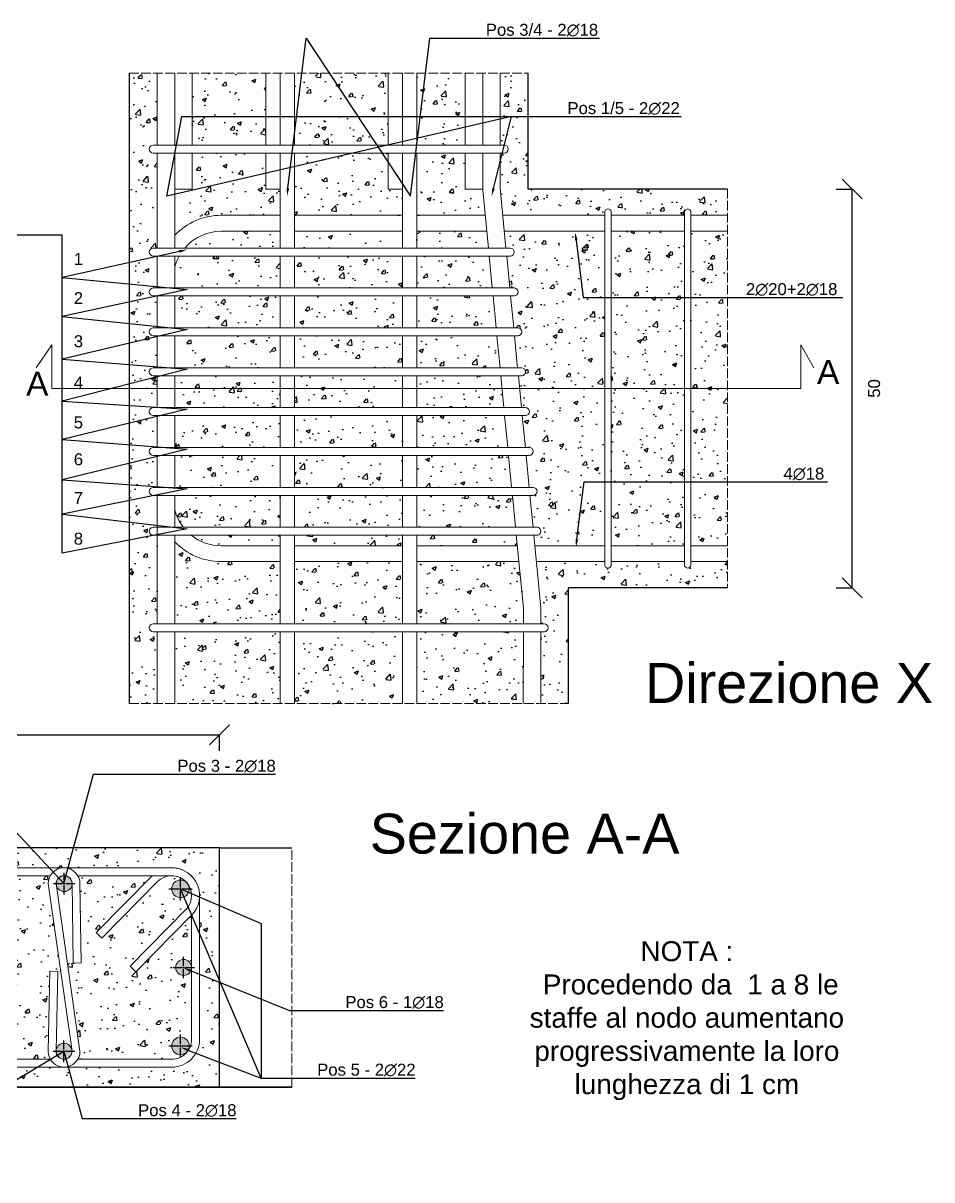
# Model space of a CAD drawing. Header units: millimetres. Extents: x -455371 to 117772, y -78417 to 116564.
# Drawn here: x -250410 to -249271, y 107012 to 108462 of the extents above; entities that cross this region are included whole.
import ezdxf
from ezdxf import colors
from ezdxf.entities.mleader import LeaderData, LeaderLine
from ezdxf.math import Vec2, Vec3

# ---------------------------------------------------------------- set-up
doc = ezdxf.new("R2010")
doc.units = ezdxf.units.MM
doc.linetypes.add('ACAD_ISO02W100', pattern=[15, 12, -3])
doc.linetypes.add('CENTER2', pattern=[28.575, 19.05, -3.175, 3.175, -3.175])
doc.layers.get('0').update_dxf_attribs({"color": 255})
for name, color, linetype, lineweight in [('armature', 5, 'Continuous', 18), ('Cls', 7, 'Continuous', 25), ('quote', 5, 'Continuous', 15), ('RETINO ARMATURE', 253, 'Continuous', 15), ('Scritte', 7, 'Continuous', 15), ('staffe', 10, 'Continuous', 15), ('tratteggio 1 a 50', 230, 'ACAD_ISO02W100', 15)]:
    doc.layers.add(name, color=color, linetype=linetype, lineweight=lineweight)
doc.layers.add('RETINI', color=253, linetype='Continuous')
doc.styles.get("Standard").update_dxf_attribs({"font": 'arial.ttf'})
doc.dimstyles.new('scala 1 a 10', dxfattribs={"dimtxt": 15, "dimasz": 25, "dimexe": 0.183, "dimexo": 0.1, "dimgap": 20, "dimtad": 2, "dimdec": 0, "dimlfac": 0.1, "dimzin": 0, "dimdsep": 46, "dimtxsty": 'Standard', "dimblk": 'OBLIQUE', "dimcen": -25, "dimadec": 0, "dimazin": 0, "dimtfac": 1, "dimtdec": 0, "dimtofl": 0, "dimtmove": 0, "dimatfit": 3, "dimfxl": 20, "dimfxlon": 1, "dimtolj": 1, "dimtzin": 0, "dimarcsym": 0})

# ---------------------------------------------------------------- blocks, each defined once
blk = doc.blocks.new('*U3194')
at = {"layer": 'staffe'}
blk.add_lwpolyline([(-4, -220.9), (-4, 221.1)], dxfattribs=at)
blk.add_lwpolyline([(4, 221.1), (4, -221.1, -1.019498), (-4, -220.9)], format="xyb", dxfattribs=at)
blk.add_arc((0, 221.1), 4, 0, 182.2127, dxfattribs=at)
blk = doc.blocks.new('*U3195')
at = {"layer": 'armature', "color": 0, "linetype": 'ByBlock', "lineweight": -2, "transparency": 16777216}
for p in [(0, 0), (100, 0)]:
    blk.add_blockref('*U3194', p, dxfattribs=at)
blk = doc.blocks.new('_Oblique')
at = {"color": 0, "linetype": 'ByBlock', "lineweight": -2}
blk.add_line((-0.5, -0.5), (0.5, 0.5), dxfattribs=at)
blk = doc.blocks.new('*D3377')
at = {"layer": 'Defpoints', "color": 0, "transparency": 16777216}
for p in [(-250276.8, 108253.8), (-249370.8, 108253.8), (-250276.8, 107753.8)]:
    blk.add_point(p, dxfattribs=at)
at = {"layer": 'quote', "color": 0, "lineweight": -2, "transparency": 16777216}
for p, q in [((-249390.8, 108253.8), (-249370.6, 108253.8)), ((-249370.8, 107753.8), (-249370.8, 108253.8)), ((-249390.8, 107753.8), (-249370.6, 107753.8))]:
    blk.add_line(p, q, dxfattribs=at)
at = {"layer": 'quote', "color": 0, "lineweight": -2, "transparency": 16777216, "xscale": 25, "yscale": 25, "zscale": 25}
for p, rotation in [((-249370.8, 108253.8), 90), ((-249370.8, 107753.8), 270)]:
    blk.add_blockref('_Oblique', p, dxfattribs=dict(at, rotation=rotation))
at = {"layer": 'quote', "color": 0, "transparency": 16777216, "insert": (-249343.1, 108003.8), "char_height": 15, "attachment_point": 5, "rotation": 90}
blk.add_mtext('\\A1;50', dxfattribs=at)
blk = doc.blocks.new('*U3333')
at = {"layer": 'Cls', "color": 0, "linetype": 'CENTER2', "transparency": 16777216}
for p, q in [((-13.5, 0), (-2, 0)), ((0, 2), (0, 13.5)), ((2, 0), (13.5, 0)), ((0, -13.5), (0, -2))]:
    blk.add_line(p, q, dxfattribs=at)
at = {"layer": 'Cls', "color": 0, "linetype": 'Continuous', "transparency": 16777216}
for p, q in [((-1, 0), (1, 0)), ((0, -1), (0, 1))]:
    blk.add_line(p, q, dxfattribs=at)
blk = doc.blocks.new('*U3325')
at = {"layer": 'Cls', "color": 0, "linetype": 'CENTER2', "transparency": 16777216}
for p, q in [((-13.5, 0), (-2, 0)), ((0, 2), (0, 13.5)), ((2, 0), (13.5, 0)), ((0, -13.5), (0, -2))]:
    blk.add_line(p, q, dxfattribs=at)
at = {"layer": 'Cls', "color": 0, "linetype": 'Continuous', "transparency": 16777216}
for p, q in [((-1, 0), (1, 0)), ((0, -1), (0, 1))]:
    blk.add_line(p, q, dxfattribs=at)
blk = doc.blocks.new('*U3327')
at = {"layer": 'Cls', "color": 0, "linetype": 'CENTER2', "transparency": 16777216}
for p, q in [((0, 2.2), (0, 14.5)), ((-14.5, 0), (-2.2, 0)), ((2.2, 0), (14.5, 0)), ((0, -14.5), (0, -2.2))]:
    blk.add_line(p, q, dxfattribs=at)
at = {"layer": 'Cls', "color": 0, "linetype": 'Continuous', "transparency": 16777216}
for p, q in [((-1.1, 0), (1.1, 0)), ((0, -1.1), (0, 1.1))]:
    blk.add_line(p, q, dxfattribs=at)
blk = doc.blocks.new('*U3328')
at = {"layer": 'Cls', "color": 0, "linetype": 'CENTER2', "transparency": 16777216}
for p, q in [((-13.5, 0), (-2, 0)), ((0, 2), (0, 13.5)), ((2, 0), (13.5, 0)), ((0, -13.5), (0, -2))]:
    blk.add_line(p, q, dxfattribs=at)
at = {"layer": 'Cls', "color": 0, "linetype": 'Continuous', "transparency": 16777216}
for p, q in [((-1, 0), (1, 0)), ((0, -1), (0, 1))]:
    blk.add_line(p, q, dxfattribs=at)
blk = doc.blocks.new('*U3329')
at = {"layer": 'Cls', "color": 0, "linetype": 'CENTER2', "transparency": 16777216}
for p, q in [((0, 2.2), (0, 14.5)), ((-14.5, 0), (-2.2, 0)), ((2.2, 0), (14.5, 0)), ((0, -14.5), (0, -2.2))]:
    blk.add_line(p, q, dxfattribs=at)
at = {"layer": 'Cls', "color": 0, "linetype": 'Continuous', "transparency": 16777216}
for p, q in [((-1.1, 0), (1.1, 0)), ((0, -1.1), (0, 1.1))]:
    blk.add_line(p, q, dxfattribs=at)
blk = doc.blocks.new('*D3382')
at = {"layer": 'Defpoints', "color": 0, "transparency": 16777216}
for p in [(-250163.7, 107569.6), (-250713.7, 107428), (-250163.7, 107428)]:
    blk.add_point(p, dxfattribs=at)
at = {"layer": 'quote', "color": 0, "lineweight": -2, "transparency": 16777216}
for p, q in [((-250713.7, 107549.6), (-250713.7, 107569.8)), ((-250713.7, 107569.6), (-250163.7, 107569.6)), ((-250163.7, 107549.6), (-250163.7, 107569.8))]:
    blk.add_line(p, q, dxfattribs=at)
at = {"layer": 'quote', "color": 0, "lineweight": -2, "transparency": 16777216, "xscale": 25, "yscale": 25, "zscale": 25, "rotation": 180}
blk.add_blockref('_Oblique', (-250713.7, 107569.6), dxfattribs=at)
at = {"layer": 'quote', "color": 0, "lineweight": -2, "transparency": 16777216, "xscale": 25, "yscale": 25, "zscale": 25}
blk.add_blockref('_Oblique', (-250163.7, 107569.6), dxfattribs=at)
at = {"layer": 'quote', "color": 0, "transparency": 16777216, "insert": (-250438.7, 107597.2), "char_height": 15, "attachment_point": 5}
blk.add_mtext('\\A1;55', dxfattribs=at)

msp = doc.modelspace()

# ---------------------------------------------------------------- hatches: boundary and pattern name
at = {"layer": 'RETINI'}
h = msp.add_hatch(dxfattribs=at)
h.set_pattern_fill('AR-CONC', color=256, scale=0.29)
h.set_pattern_definition([(50, (88943.487, 0), (52.833554, -4.622335), [5.5245, -60.7695]), (355, (88943.487, 0), (-10.220592, 55.406485), [4.4196, -48.6157694]), (100.451445, (88947.89, -0.385), (42.612962, 50.784148), [4.6951026, -51.646171]), (46.1842, (88943.487, 14.73), (78.612922, -12.192275), [8.28675, -91.15425]), (96.635558, (88950.04, 13.716), (68.847199, 71.753576), [7.042657, -77.469326]), (351.18415, (88943.49, 14.73), (68.847199, 71.753576), [6.62939, -72.923322]), (21, (88950.853, 11.05), (43.9681735, -29.6569075), [5.5245, -60.7695]), (326, (88950.85, 11.05), (17.922588, 53.41451), [4.4196, -48.6156]), (71.451445, (88954.517, 8.58), (61.8907616, 23.757603), [4.6951026, -51.646082]), (37.5, (88943.487, 0), (0.8956949, 24.5209613), [0, -48.02632, 0, -49.3522, 0, -48.79975]), (7.5, (88943.487, 0), (19.3777021, 29.0523667), [0, -28.13812, 0, -46.92142, 0, -18.59915]), (327.5, (88927.06, 0), (39.3212726, -1.6613358), [0, -18.415, 0, -57.4548, 0, -76.2381]), (317.5, (88919.694, 0), (42.9574626, 7.3736824), [0, -23.9395, 0, -38.15588, 0, -54.1401])])
h.paths.add_polyline_path([(-249934.2, 107698.8), (-250069.5, 107698.8), (-250069.5, 107608.8), (-249934.2, 107608.8)])
h.paths.add_polyline_path([(-250087.5, 107698.8), (-250219.8, 107698.8), (-250219.8, 107608.8), (-250087.5, 107608.8)])
h.paths.add_polyline_path([(-249782.8, 107698.8), (-249916.2, 107698.8), (-249916.2, 107608.8), (-249782.9, 107608.8)])
h.paths.add_polyline_path([(-250087.5, 107786.7), (-250161.7, 107786.7, -0.206257), (-250219.8, 107811.7), (-250219.8, 107708.8), (-250087.5, 107708.8)])
h.paths.add_polyline_path([(-249934.2, 107786.7), (-250069.5, 107786.7), (-250069.5, 107708.8), (-249934.2, 107708.8)])
h.paths.add_polyline_path([(-249788.5, 107786.7), (-249916.2, 107786.7), (-249916.2, 107708.8), (-249782.8, 107708.8), (-249782.8, 107728.8)])
h.paths.add_polyline_path([(-250087.5, 107819.8), (-250199.2, 107819.8, 0.170349), (-250161.7, 107806.7), (-250087.5, 107806.7)])
h.paths.add_polyline_path([(-250087.5, 107869.8), (-250219.8, 107869.8), (-250219.8, 107851.8, 0.103309), (-250209, 107829.8), (-250087.5, 107829.8)])
h.paths.add_polyline_path([(-249934.2, 107869.8), (-250069.5, 107869.8), (-250069.5, 107829.8), (-249934.2, 107829.8)])
h.paths.add_polyline_path([(-249934.2, 107819.8), (-250069.5, 107819.8), (-250069.5, 107806.7), (-249934.2, 107806.7)])
h.paths.add_polyline_path([(-249796.5, 107869.8), (-249916.2, 107869.8), (-249916.2, 107829.8), (-249792.6, 107829.8)])
h.paths.add_polyline_path([(-249791.7, 107819.8), (-249916.2, 107819.8), (-249916.2, 107806.7), (-249790.4, 107806.7)])
h.paths.add_polyline_path([(-249680.8, 108200.8), (-249806.6, 108200.8), (-249804.6, 108179.8), (-249799.3, 108179.8, -1), (-249799.3, 108169.8), (-249803.6, 108169.8), (-249799.7, 108129.8), (-249794.5, 108129.8, -1), (-249794.5, 108119.8), (-249798.8, 108119.8), (-249794.9, 108079.8), (-249789.8, 108079.8, -1), (-249789.8, 108069.8), (-249793.9, 108069.8), (-249790, 108029.8), (-249785, 108029.8, -1), (-249785, 108019.8), (-249789.1, 108019.8), (-249785.2, 107979.8), (-249780.3, 107979.8, -1), (-249780.3, 107969.8), (-249784.2, 107969.8), (-249780.3, 107929.8), (-249775.5, 107929.8, -1), (-249775.5, 107919.8), (-249779.4, 107919.8), (-249775.5, 107879.8), (-249770.7, 107879.8, -1), (-249770.7, 107869.8), (-249774.5, 107869.8), (-249770.6, 107829.8), (-249766.4, 107829.8, -1.04864), (-249766, 107819.8), (-249769.7, 107819.8), (-249768.4, 107806.7), (-249680.8, 107806.7)])
h.paths.add_polyline_path([(-249580.8, 108200.8), (-249672.8, 108200.8), (-249672.8, 107806.7), (-249580.8, 107806.7)])
h.paths.add_polyline_path([(-249526.8, 108200.8), (-249572.8, 108200.8), (-249572.8, 107806.7), (-249526.8, 107806.7)])
h.paths.add_polyline_path([(-249828.7, 108200.8), (-249916.2, 108200.8), (-249916.2, 108179.8), (-249826.7, 108179.8)])
h.paths.add_polyline_path([(-249934.2, 108200.8), (-250069.5, 108200.8), (-250069.5, 108179.8), (-249934.2, 108179.8)])
h.paths.add_polyline_path([(-250087.5, 108200.8), (-250161.7, 108200.8, 0.219217), (-250207.3, 108179.8), (-250087.5, 108179.8)])
h.paths.add_polyline_path([(-250087.5, 108169.8), (-250214.2, 108169.8, 0.063826), (-250219.8, 108155.6), (-250219.8, 108129.8), (-250087.5, 108129.8)])
h.paths.add_polyline_path([(-249934.2, 108169.8), (-250069.5, 108169.8), (-250069.5, 108129.8), (-249934.2, 108129.8)])
h.paths.add_polyline_path([(-249825.7, 108169.8), (-249916.2, 108169.8), (-249916.2, 108129.8), (-249821.8, 108129.8)])
h.paths.add_polyline_path([(-249820.8, 108119.8), (-249916.2, 108119.8), (-249916.2, 108079.8), (-249817, 108079.8)])
h.paths.add_polyline_path([(-249934.2, 108119.8), (-250069.5, 108119.8), (-250069.5, 108079.8), (-249934.2, 108079.8)])
h.paths.add_polyline_path([(-250087.5, 108119.8), (-250219.8, 108119.8), (-250219.8, 108079.8), (-250087.5, 108079.8)])
h.paths.add_polyline_path([(-250087.5, 108069.8), (-250219.8, 108069.8), (-250219.8, 108029.8), (-250087.5, 108029.8)])
h.paths.add_polyline_path([(-249934.2, 108069.8), (-250069.5, 108069.8), (-250069.5, 108029.8), (-249934.2, 108029.8)])
h.paths.add_polyline_path([(-249816, 108069.8), (-249916.2, 108069.8), (-249916.2, 108029.8), (-249812.1, 108029.8)])
h.paths.add_polyline_path([(-249811.1, 108019.8), (-249916.2, 108019.8), (-249916.2, 107979.8), (-249807.2, 107979.8)])
h.paths.add_polyline_path([(-249934.2, 108019.8), (-250069.5, 108019.8), (-250069.5, 107979.8), (-249934.2, 107979.8)])
h.paths.add_polyline_path([(-250087.5, 108019.8), (-250219.8, 108019.8), (-250219.8, 107979.8), (-250087.5, 107979.8)])
h.paths.add_polyline_path([(-250087.5, 107969.8), (-250219.8, 107969.8), (-250219.8, 107929.8), (-250087.5, 107929.8)])
h.paths.add_polyline_path([(-249934.2, 107969.8), (-250069.5, 107969.8), (-250069.5, 107929.8), (-249934.2, 107929.8)])
h.paths.add_polyline_path([(-249806.3, 107969.8), (-249916.2, 107969.8), (-249916.2, 107929.8), (-249802.4, 107929.8)])
h.paths.add_polyline_path([(-249801.4, 107919.8), (-249916.2, 107919.8), (-249916.2, 107879.8), (-249797.5, 107879.8)])
h.paths.add_polyline_path([(-249934.2, 107919.8), (-250069.5, 107919.8), (-250069.5, 107879.8), (-249934.2, 107879.8)])
h.paths.add_polyline_path([(-250087.5, 107919.8), (-250219.8, 107919.8), (-250219.8, 107879.8), (-250087.5, 107879.8)])
h.paths.add_polyline_path([(-250087.5, 108253.8), (-250105.5, 108253.8), (-250105.5, 108298.8), (-250197.8, 108298.8), (-250197.8, 108253.8), (-250219.8, 108253.8), (-250219.8, 108195.8, -0.206257), (-250161.7, 108220.8), (-250087.5, 108220.8)])
h.paths.add_polyline_path([(-249952.2, 108298.8), (-250069.5, 108298.8), (-250069.5, 108220.8), (-249934.2, 108220.8), (-249934.2, 108253.8), (-249952.2, 108253.8)])
h.paths.add_polyline_path([(-249855.8, 108298.8), (-249916.2, 108298.8), (-249916.2, 108220.8), (-249830.7, 108220.8), (-249833.8, 108252.7), (-249833.8, 108253.8), (-249855.8, 108253.8)])
h.paths.add_polyline_path([(-249855.8, 108398.8), (-249916.2, 108398.8), (-249916.2, 108308.8), (-249855.8, 108308.8)])
h.paths.add_polyline_path([(-249952.2, 108398.8), (-250069.5, 108398.8), (-250069.5, 108308.8), (-249952.2, 108308.8)])
h.paths.add_polyline_path([(-250105.5, 108398.8), (-250197.8, 108398.8), (-250197.8, 108308.8), (-250105.5, 108308.8)])
edge = h.paths.add_edge_path()
edge.add_line((-249760.9, 107608.8), (-249726.8, 107608.8))
edge.add_line((-249726.8, 107608.8), (-249726.8, 107753.8))
edge.add_line((-249726.8, 107753.8), (-249526.8, 107753.8))
edge.add_line((-249526.8, 107753.8), (-249526.8, 107786.7))
edge.add_line((-249526.8, 107786.7), (-249572.8, 107786.7))
edge.add_line((-249572.8, 107786.7), (-249572.8, 107782.7))
edge.add_arc((-249576.8, 107782.7), 4, -177.7873, 0, ccw=False)
edge.add_line((-249580.8, 107782.5), (-249580.8, 107786.7))
edge.add_line((-249580.8, 107786.7), (-249672.8, 107786.7))
edge.add_line((-249672.8, 107786.7), (-249672.8, 107782.7))
edge.add_arc((-249676.8, 107782.7), 4, -177.7873, 0, ccw=False)
edge.add_line((-249680.8, 107782.5), (-249680.8, 107786.7))
edge.add_line((-249680.8, 107786.7), (-249766.4, 107786.7))
edge.add_line((-249766.4, 107786.7), (-249760.8, 107728.8))
edge.add_line((-249760.8, 107728.8), (-249760.8, 107708.8))
edge.add_line((-249760.8, 107708.8), (-249756.8, 107708.8))
edge.add_arc((-249756.8, 107703.8), 5, -90, 90, ccw=False)
edge.add_line((-249756.8, 107698.8), (-249760.8, 107698.8))
edge.add_line((-249760.8, 107698.8), (-249760.9, 107608.8))
edge = h.paths.add_edge_path()
edge.add_line((-249776.8, 108403.8), (-249801.8, 108403.8))
edge.add_arc((-249806.8, 108403.8), 5, 270, 360, ccw=False)
edge.add_line((-249806.8, 108398.8), (-249811.9, 108398.8))
edge.add_line((-249811.9, 108398.8), (-249811.9, 108308.8))
edge.add_line((-249811.9, 108308.8), (-249806.8, 108308.8))
edge.add_arc((-249806.8, 108303.8), 5, -90, 90, ccw=False)
edge.add_line((-249806.8, 108298.8), (-249811.9, 108298.8))
edge.add_line((-249811.9, 108298.8), (-249811.9, 108254.9))
edge.add_line((-249811.9, 108254.9), (-249808.6, 108220.8))
edge.add_line((-249808.6, 108220.8), (-249680.8, 108220.8))
edge.add_line((-249680.8, 108220.8), (-249680.8, 108224.7))
edge.add_arc((-249676.8, 108224.8), 4, 0.0004, 182.2127, ccw=False)
edge.add_line((-249672.8, 108224.8), (-249672.8, 108220.8))
edge.add_line((-249672.8, 108220.8), (-249580.8, 108220.8))
edge.add_line((-249580.8, 108220.8), (-249580.8, 108224.7))
edge.add_arc((-249576.8, 108224.8), 4, 0.0004, 182.2127, ccw=False)
edge.add_line((-249572.8, 108224.8), (-249572.8, 108220.8))
edge.add_line((-249572.8, 108220.8), (-249526.8, 108220.8))
edge.add_line((-249526.8, 108220.8), (-249526.8, 108253.8))
edge.add_line((-249526.8, 108253.8), (-249776.8, 108253.8))
edge.add_line((-249776.8, 108253.8), (-249776.8, 108403.8))
edge = h.paths.add_edge_path()
edge.add_line((-250251.8, 108403.8), (-250276.8, 108403.8))
edge.add_line((-250276.8, 108403.8), (-250276.8, 107608.8))
edge.add_line((-250276.8, 107608.8), (-250241.8, 107608.8))
edge.add_line((-250241.8, 107608.8), (-250241.8, 107698.8))
edge.add_line((-250241.8, 107698.8), (-250246.8, 107698.8))
edge.add_arc((-250246.8, 107703.8), 5, 90, 270, ccw=False)
edge.add_line((-250246.8, 107708.8), (-250241.8, 107708.8))
edge.add_line((-250241.8, 107708.8), (-250241.8, 107819.8))
edge.add_line((-250241.8, 107819.8), (-250246.8, 107819.8))
edge.add_arc((-250246.8, 107824.8), 5, 90, 270, ccw=False)
edge.add_line((-250246.8, 107829.8), (-250241.8, 107829.8))
edge.add_line((-250241.8, 107829.8), (-250241.8, 107869.8))
edge.add_line((-250241.8, 107869.8), (-250246.8, 107869.8))
edge.add_arc((-250246.8, 107874.8), 5, 90, 270, ccw=False)
edge.add_line((-250246.8, 107879.8), (-250241.8, 107879.8))
edge.add_line((-250241.8, 107879.8), (-250241.8, 107919.8))
edge.add_line((-250241.8, 107919.8), (-250246.8, 107919.8))
edge.add_arc((-250246.8, 107924.8), 5, 90, 270, ccw=False)
edge.add_line((-250246.8, 107929.8), (-250241.8, 107929.8))
edge.add_line((-250241.8, 107929.8), (-250241.8, 107969.8))
edge.add_line((-250241.8, 107969.8), (-250246.8, 107969.8))
edge.add_arc((-250246.8, 107974.8), 5, 90, 270, ccw=False)
edge.add_line((-250246.8, 107979.8), (-250241.8, 107979.8))
edge.add_line((-250241.8, 107979.8), (-250241.8, 108019.8))
edge.add_line((-250241.8, 108019.8), (-250246.8, 108019.8))
edge.add_arc((-250246.8, 108024.8), 5, 90, 270, ccw=False)
edge.add_line((-250246.8, 108029.8), (-250241.8, 108029.8))
edge.add_line((-250241.8, 108029.8), (-250241.8, 108069.8))
edge.add_line((-250241.8, 108069.8), (-250246.8, 108069.8))
edge.add_arc((-250246.8, 108074.8), 5, 90, 270, ccw=False)
edge.add_line((-250246.8, 108079.8), (-250241.8, 108079.8))
edge.add_line((-250241.8, 108079.8), (-250241.8, 108119.8))
edge.add_line((-250241.8, 108119.8), (-250246.8, 108119.8))
edge.add_arc((-250246.8, 108124.8), 5, 90, 270, ccw=False)
edge.add_line((-250246.8, 108129.8), (-250241.8, 108129.8))
edge.add_line((-250241.8, 108129.8), (-250241.8, 108169.8))
edge.add_line((-250241.8, 108169.8), (-250246.8, 108169.8))
edge.add_arc((-250246.8, 108174.8), 5, 90, 270, ccw=False)
edge.add_line((-250246.8, 108179.8), (-250241.8, 108179.8))
edge.add_line((-250241.8, 108179.8), (-250241.8, 108298.8))
edge.add_line((-250241.8, 108298.8), (-250246.8, 108298.8))
edge.add_arc((-250246.8, 108303.8), 5, 90, 270, ccw=False)
edge.add_line((-250246.8, 108308.8), (-250241.8, 108308.8))
edge.add_line((-250241.8, 108308.8), (-250241.8, 108398.8))
edge.add_line((-250241.8, 108398.8), (-250246.8, 108398.8))
edge.add_arc((-250246.8, 108403.8), 5, 180, 270, ccw=False)
h = msp.add_hatch(dxfattribs=at)
h.set_pattern_fill('AR-CONC', color=256, scale=0.3)
h.set_pattern_definition([(50, (90547.98, 45939.32), (54.6554007, -4.7817257), [5.715, -62.865]), (355, (90547.98, 45939.32), (-10.573026, 57.317054), [4.572, -50.292175]), (100.451445, (90552.535, 45938.92), (44.082374, 52.5353256), [4.857003, -53.427073]), (46.1842, (90547.98, 45954.56), (81.323712, -12.612698), [8.5725, -94.2975]), (96.635558, (90554.76, 45953.51), (71.22124, 74.227837), [7.285507, -80.140682]), (351.18415, (90547.98, 45954.56), (71.22124, 74.227837), [6.85799, -75.43792]), (21, (90555.6, 45950.75), (45.4843174, -30.6795595), [5.715, -62.865]), (326, (90555.6, 45950.75), (18.5406085, 55.25639), [4.572, -50.292]), (71.451445, (90559.39, 45948.194), (64.024926, 24.576831), [4.857003, -53.426981]), (37.5, (90547.98, 45939.321), (0.926581, 25.3665117), [0, -49.6824, 0, -51.054, 0, -50.4825]), (7.5, (90547.98, 45939.32), (20.0458988, 30.0541724), [0, -29.1084, 0, -48.5394, 0, -19.2405]), (327.5, (90530.987, 45939.321), (40.6771786, -1.7186232), [0, -19.05, 0, -59.436, 0, -78.867]), (317.5, (90523.367, 45939.32), (44.4387544, 7.6279473), [0, -24.765, 0, -39.4716, 0, -56.007])])
h.paths.add_polyline_path([(-250163.7, 107128), (-250163.7, 107428), (-250713.7, 107428), (-250713.7, 107128)])
h.paths.add_polyline_path([(-250223.7, 107153), (-250653.7, 107153, -0.414214), (-250688.7, 107188), (-250688.7, 107368, -0.414214), (-250653.7, 107403), (-250223.7, 107403, -0.414214), (-250188.7, 107368), (-250188.7, 107188, -0.414214)], flags=16)
h = msp.add_hatch(dxfattribs=at)
h.set_pattern_fill('AR-CONC', color=256, scale=0.3)
h.set_pattern_definition([(50, (86985.36, -738.045), (54.6554007, -4.7817257), [5.715, -62.865]), (355, (86985.36, -738.045), (-10.573026, 57.317054), [4.572, -50.292175]), (100.451445, (86989.916, -738.443), (44.082374, 52.5353256), [4.857003, -53.427073]), (46.1842, (86985.36, -722.805), (81.323712, -12.612698), [8.5725, -94.2975]), (96.635558, (86992.14, -723.856), (71.22124, 74.227837), [7.285507, -80.140682]), (351.18415, (86985.36, -722.805), (71.22124, 74.227837), [6.85799, -75.43792]), (21, (86992.98, -726.615), (45.4843174, -30.6795595), [5.715, -62.865]), (326, (86992.98, -726.615), (18.5406085, 55.25639), [4.572, -50.292]), (71.451445, (86996.77, -729.17), (64.024926, 24.576831), [4.857003, -53.426981]), (37.5, (86985.361, -738.045), (0.926581, 25.3665117), [0, -49.6824, 0, -51.054, 0, -50.4825]), (7.5, (86985.36, -738.045), (20.0458988, 30.0541724), [0, -29.1084, 0, -48.5394, 0, -19.2405]), (327.5, (86968.369, -738.045), (40.6771786, -1.7186232), [0, -19.05, 0, -59.436, 0, -78.867]), (317.5, (86960.75, -738.045), (44.4387544, 7.6279473), [0, -24.765, 0, -39.4716, 0, -56.007])])
h.paths.add_polyline_path([(-250377.8, 107377.5, -0.204353), (-250375.9, 107393), (-250502, 107393, -0.124172), (-250499.3, 107383.6), (-250497.9, 107283.6), (-250515.1, 107283.4), (-250500.1, 107178.7, -0.204917), (-250502, 107163), (-250375.9, 107163, -0.131928), (-250378.6, 107173.1), (-250376.3, 107273.2), (-250362.9, 107272.9)])
h.paths.add_polyline_path([(-250198.7, 107278, -1), (-250218.7, 107278, -1), (-250198.7, 107278), (-250198.7, 107343.6), (-250268.8, 107272.7), (-250275.9, 107279.8), (-250205.9, 107350.5, 0.289543), (-250200.2, 107376.6), (-250201.6, 107376.6, -1), (-250223.6, 107376.6, -0.414214), (-250212.6, 107387.6), (-250212.6, 107390.5, 0.32833), (-250241.8, 107385.3), (-250311.4, 107314.9), (-250318.5, 107322), (-250248.2, 107393), (-250341.3, 107393, -0.124172), (-250338.6, 107383.6), (-250337.2, 107283.6), (-250354.4, 107283.4), (-250339.4, 107178.7, -0.204917), (-250341.3, 107163), (-250223.7, 107163, 0.114975), (-250212.6, 107165.6), (-250212.6, 107168.6, -0.414214), (-250223.6, 107179.6, -1), (-250201.6, 107179.6), (-250200.2, 107179.6, 0.086564), (-250198.7, 107188)])
at = {"layer": 'RETINO ARMATURE'}
h = msp.add_hatch(color=256, dxfattribs=at)
h.dxf.hatch_style = 1
h.paths.add_polyline_path([(-250358, 107393), (-250359.2, 107393, 0.391303), (-250368.4, 107383.1, 0.916357), (-250348.6, 107381.3), (-250348.6, 107383.5, 0.384742)])
h.paths.add_polyline_path([(-250357.7, 107393), (-250358, 107393, -0.384742), (-250348.6, 107383.5), (-250348.6, 107383.1), (-250348.4, 107383.1, 0.391303)])
h.paths.add_polyline_path([(-250348.4, 107383.1), (-250348.6, 107383.1), (-250348.6, 107381.3, 0.043647)])
h.paths.add_polyline_path([(-250223.6, 107376.6, 1), (-250201.6, 107376.6, 1)])
h = msp.add_hatch(color=256, dxfattribs=at)
h.dxf.hatch_style = 1
h.paths.add_polyline_path([(-250223.6, 107179.6, 1), (-250201.6, 107179.6, 1)])
h.paths.add_polyline_path([(-250218.7, 107278, 1), (-250198.7, 107278, 1)])
h = msp.add_hatch(color=256, dxfattribs=at)
h.dxf.hatch_style = 1
h.paths.add_polyline_path([(-250348.7, 107173, 0.017753), (-250348.7, 107173.7), (-250348.9, 107175.1, 0.837197), (-250368.6, 107174.4), (-250368.6, 107173, 0.619512), (-250352.6, 107165.1, 0.231788)])

# ---------------------------------------------------------------- linework, layer by layer
at = {"layer": 'armature'}
for points in [[(-250241.8, 108398.8), (-250241.8, 108308.8)], [(-250219.8, 108308.8), (-250219.8, 108398.8)], [(-250219.8, 108398.8), (-250219.8, 108308.8)], [(-250197.8, 108308.8), (-250197.8, 108398.8)], [(-250105.5, 108308.8), (-250105.5, 108398.8)], [(-250087.5, 108308.8), (-250087.5, 108398.8)], [(-250087.5, 108398.8), (-250087.5, 108308.8)], [(-250069.5, 108398.8), (-250069.5, 108308.8)], [(-249952.2, 108308.8), (-249952.2, 108398.8)], [(-249934.2, 108308.8), (-249934.2, 108398.8)], [(-249934.2, 108398.8), (-249934.2, 108308.8)], [(-249916.2, 108398.8), (-249916.2, 108308.8)], [(-249855.8, 108398.8), (-249855.8, 108308.8)], [(-249833.8, 108308.8), (-249833.8, 108398.8)], [(-249811.9, 108398.8), (-249811.9, 108308.8)], [(-250241.8, 108298.8), (-250241.8, 108179.8)], [(-250219.8, 108179.8), (-250219.8, 108298.8)], [(-250219.8, 108298.8), (-250219.8, 108253.8), (-250197.8, 108253.8), (-250197.8, 108298.8)], [(-250087.5, 108253.8), (-250105.5, 108253.8), (-250105.5, 108298.8)], [(-250087.5, 108179.8), (-250087.5, 108298.8)], [(-250087.5, 108298.8), (-250087.5, 108253.8)], [(-250069.5, 108298.8), (-250069.5, 108179.8)], [(-249934.2, 108298.8), (-249934.2, 108253.8), (-249952.2, 108253.8), (-249952.2, 108298.8)], [(-249934.2, 108179.8), (-249934.2, 108298.8)], [(-249916.2, 108298.8), (-249916.2, 108179.8)], [(-249855.8, 108298.8), (-249855.8, 108253.8), (-249833.8, 108253.8)], [(-249833.8, 108252.7), (-249833.8, 108298.8)], [(-249811.9, 108298.8), (-249811.9, 108254.9)], [(-249804.6, 108179.8), (-249811.9, 108254.9)], [(-249833.8, 108252.7), (-249826.7, 108179.8)], [(-250241.7, 108179.8), (-250241.7, 108226.7)], [(-249934.2, 108220.8), (-250069.5, 108220.8)], [(-249830.7, 108220.8), (-249916.2, 108220.8)], [(-249680.8, 108220.8), (-249808.6, 108220.8)], [(-249580.8, 108220.8), (-249672.8, 108220.8)], [(-249526.8, 108220.8), (-249572.8, 108220.8)], [(-250069.5, 108200.8), (-249934.2, 108200.8)], [(-249916.2, 108200.8), (-249828.7, 108200.8)], [(-249806.6, 108200.8), (-249680.8, 108200.8)], [(-249672.8, 108200.8), (-249580.8, 108200.8)], [(-249572.8, 108200.8), (-249526.8, 108200.8)], [(-250241.8, 108169.8), (-250241.8, 108129.8)], [(-250241.7, 108129.8), (-250241.7, 108169.8)], [(-250219.8, 108129.8), (-250219.8, 108169.8)], [(-250087.5, 108129.8), (-250087.5, 108169.8)], [(-250069.5, 108169.8), (-250069.5, 108129.8)], [(-249934.2, 108129.8), (-249934.2, 108169.8)], [(-249916.2, 108169.8), (-249916.2, 108129.8)], [(-249825.7, 108169.8), (-249821.8, 108129.8)], [(-249799.7, 108129.8), (-249803.6, 108169.8)], [(-250241.8, 108119.8), (-250241.8, 108079.8)], [(-250241.7, 108079.8), (-250241.7, 108119.8)], [(-250219.8, 108079.8), (-250219.8, 108119.8)], [(-250087.5, 108079.8), (-250087.5, 108119.8)], [(-250069.5, 108119.8), (-250069.5, 108079.8)], [(-249934.2, 108079.8), (-249934.2, 108119.8)], [(-249916.2, 108119.8), (-249916.2, 108079.8)], [(-249820.8, 108119.8), (-249817, 108079.8)], [(-249794.9, 108079.8), (-249798.8, 108119.8)], [(-250241.8, 108069.8), (-250241.8, 108029.8)], [(-250241.7, 108029.8), (-250241.7, 108069.8)], [(-250219.8, 108029.8), (-250219.8, 108069.8)], [(-250087.5, 108029.8), (-250087.5, 108069.8)], [(-250069.5, 108069.8), (-250069.5, 108029.8)], [(-249934.2, 108029.8), (-249934.2, 108069.8)], [(-249916.2, 108069.8), (-249916.2, 108029.8)], [(-249816, 108069.8), (-249812.1, 108029.8)], [(-249790, 108029.8), (-249793.9, 108069.8)], [(-250241.8, 108019.8), (-250241.8, 107979.8)], [(-250241.7, 107979.8), (-250241.7, 108019.8)], [(-250219.8, 107979.8), (-250219.8, 108019.8)], [(-250087.5, 107979.8), (-250087.5, 108019.8)], [(-250069.5, 108019.8), (-250069.5, 107979.8)], [(-249934.2, 107979.8), (-249934.2, 108019.8)], [(-249916.2, 108019.8), (-249916.2, 107979.8)], [(-249811.1, 108019.8), (-249807.2, 107979.8)], [(-249785.2, 107979.8), (-249789.1, 108019.8)], [(-250241.8, 107969.8), (-250241.8, 107929.8)], [(-250241.7, 107929.8), (-250241.7, 107969.8)], [(-250219.8, 107929.8), (-250219.8, 107969.8)], [(-250087.5, 107929.8), (-250087.5, 107969.8)], [(-250069.5, 107969.8), (-250069.5, 107929.8)], [(-249934.2, 107929.8), (-249934.2, 107969.8)], [(-249916.2, 107969.8), (-249916.2, 107929.8)], [(-249806.3, 107969.8), (-249802.4, 107929.8)], [(-249780.3, 107929.8), (-249784.2, 107969.8)], [(-250241.8, 107919.8), (-250241.8, 107879.8)], [(-250241.7, 107879.8), (-250241.7, 107919.8)], [(-250219.8, 107879.8), (-250219.8, 107919.8)], [(-250087.5, 107879.8), (-250087.5, 107919.8)], [(-250069.5, 107919.8), (-250069.5, 107879.8)], [(-249934.2, 107879.8), (-249934.2, 107919.8)], [(-249916.2, 107919.8), (-249916.2, 107879.8)], [(-249801.4, 107919.8), (-249797.5, 107879.8)], [(-249775.5, 107879.8), (-249779.4, 107919.8)], [(-250241.8, 107869.8), (-250241.8, 107708.8)], [(-250241.7, 107866.7), (-250241.7, 107869.8)], [(-250219.8, 107829.8), (-250219.8, 107869.8)], [(-250087.5, 107829.8), (-250087.5, 107869.8)], [(-250069.5, 107869.8), (-250069.5, 107829.8)], [(-249934.2, 107829.8), (-249934.2, 107869.8)], [(-249916.2, 107869.8), (-249916.2, 107829.8)], [(-249796.5, 107869.8), (-249792.6, 107829.8)], [(-249770.6, 107829.8), (-249774.5, 107869.8)], [(-250219.8, 107708.8), (-250219.8, 107819.8)], [(-250087.5, 107708.8), (-250087.5, 107819.8)], [(-250069.5, 107819.8), (-250069.5, 107708.8)], [(-249934.2, 107708.8), (-249934.2, 107819.8)], [(-249916.2, 107819.8), (-249916.2, 107708.8)], [(-249791.7, 107819.8), (-249782.8, 107728.8), (-249782.8, 107708.8)], [(-249760.8, 107708.8), (-249760.8, 107728.8), (-249769.7, 107819.8)], [(-250069.5, 107806.7), (-249934.2, 107806.7)], [(-249916.2, 107806.7), (-249790.4, 107806.7)], [(-249768.4, 107806.7), (-249680.8, 107806.7)], [(-249672.8, 107806.7), (-249580.8, 107806.7)], [(-249572.8, 107806.7), (-249526.8, 107806.7)], [(-249934.2, 107786.7), (-250069.5, 107786.7)], [(-249788.5, 107786.7), (-249916.2, 107786.7)], [(-249680.8, 107786.7), (-249766.4, 107786.7)], [(-249580.8, 107786.7), (-249672.8, 107786.7)], [(-249526.8, 107786.7), (-249572.8, 107786.7)], [(-250241.8, 107698.8), (-250241.8, 107608.8)], [(-250219.8, 107608.8), (-250219.8, 107698.8)], [(-250087.5, 107608.8), (-250087.5, 107698.8)], [(-250069.5, 107698.8), (-250069.5, 107608.8)], [(-249934.2, 107608.8), (-249934.2, 107698.8)], [(-249916.2, 107698.8), (-249916.2, 107608.8)], [(-249782.8, 107698.8), (-249782.9, 107608.8)], [(-249760.9, 107608.8), (-249760.8, 107698.8)]]:
    msp.add_lwpolyline(points, dxfattribs=at)
for points in [[(-250087.5, 108220.8), (-250161.7, 108220.8, 0.206257), (-250219.8, 108195.8)], [(-250207.3, 108179.8, -0.219217), (-250161.7, 108200.8), (-250087.5, 108200.8)], [(-250219.8, 108155.6, -0.063826), (-250214.2, 108169.8, -0.063826)], [(-250219.8, 107851.8, 0.103309), (-250209, 107829.8, 0.103309)], [(-250199.2, 107819.8, 0.170349), (-250161.7, 107806.7), (-250087.5, 107806.7)], [(-250087.5, 107786.7), (-250161.7, 107786.7, -0.206257), (-250219.8, 107811.7)]]:
    msp.add_lwpolyline(points, format="xyb", dxfattribs=at)
for centre, radius in [((-250358.4, 107383.1), 10), ((-250212.6, 107376.6), 11), ((-250208.7, 107278), 10), ((-250358.7, 107173), 10), ((-250212.6, 107179.6), 11)]:
    msp.add_circle(centre, radius, dxfattribs=at)
at = {"layer": 'Cls'}
for points in [[(-250276.8, 108398.8), (-250276.8, 107753.8), (-250276.8, 107753.8), (-250276.8, 107753.8), (-250276.8, 107608.8)], [(-249696.8, 108253.8), (-249776.8, 108253.8), (-249776.8, 108398.8)], [(-249776.8, 108273), (-249776.8, 108277)], [(-249526.8, 108253.8), (-249776.8, 108253.8)], [(-249526.8, 107753.8), (-249726.8, 107753.8), (-249726.8, 107608.8)], [(-250073.2, 107128), (-250713.7, 107128), (-250713.7, 107508.7)], [(-250163.7, 107428), (-250713.7, 107428), (-250713.7, 107128), (-250163.7, 107128), (-250163.7, 107428)], [(-250163.7, 107428), (-250073.2, 107428)], [(-250163.7, 107128), (-250073.2, 107128)]]:
    msp.add_lwpolyline(points, dxfattribs=at)
at = {"layer": 'quote'}
msp.add_lwpolyline([(-249418.5, 108029.8), (-249435, 108058.6), (-249435, 108003.8), (-249435, 108003.8), (-249435, 108003.8), (-249435, 108003.8), (-250374, 108003.8), (-250374, 108058.6), (-250393.7, 108029.8)], dxfattribs=at)
at = {"layer": 'staffe'}
for points in [[(-249806.8, 108298.8), (-250246.8, 108298.8, -1), (-250246.8, 108308.8), (-249806.8, 108308.8, -1)], [(-249799.3, 108179.8), (-250246.8, 108179.8, 1), (-250246.8, 108169.8), (-249799.3, 108169.8, 1)], [(-249794.5, 108129.8), (-250246.8, 108129.8, 1), (-250246.8, 108119.8), (-249794.5, 108119.8, 1)], [(-249789.8, 108079.8), (-250246.8, 108079.8, 1), (-250246.8, 108069.8), (-249789.8, 108069.8, 1)], [(-249785, 108029.8), (-250246.8, 108029.8, 1), (-250246.8, 108019.8), (-249785, 108019.8, 1)], [(-249780.3, 107979.8), (-250246.8, 107979.8, 1), (-250246.8, 107969.8), (-249780.3, 107969.8, 1)], [(-249770.7, 107879.8), (-250246.8, 107879.8, 1), (-250246.8, 107869.8), (-249770.7, 107869.8, 1)], [(-250246.8, 107698.8), (-249756.8, 107698.8, 1), (-249756.8, 107708.8), (-250246.8, 107708.8, 1)], [(-250223.7, 107403), (-250653.7, 107403, 0.414214), (-250688.7, 107368), (-250688.7, 107188, 0.414214), (-250653.7, 107153), (-250223.7, 107153, 0.414214), (-250188.7, 107188), (-250188.7, 107368, 0.414214)], [(-250368.6, 107173), (-250366.3, 107273), (-250376.3, 107273.2), (-250378.6, 107173.1, 0.666247), (-250378.6, 107173.1, 1), (-250338.6, 107173.1), (-250368.6, 107383.1, -0.980013), (-250348.6, 107383.5), (-250347.2, 107283.5), (-250337.2, 107283.6), (-250338.6, 107383.1, 0.666247), (-250338.6, 107383.1, 1), (-250378.6, 107383.1), (-250348.6, 107173.1, -0.998301)]]:
    msp.add_lwpolyline(points, format="xyb", close=True, dxfattribs=at)
for points in [[(-250246.8, 107919.8), (-249775.5, 107919.8, 1), (-249775.5, 107929.8), (-250246.8, 107929.8)], [(-250246.8, 107829.8, 1.000047), (-250246.8, 107819.8), (-249766, 107819.8, 1.04864), (-249766.4, 107829.8)], [(-250205.5, 107350.9), (-250275.9, 107279.8), (-250268.8, 107272.7), (-250198.8, 107343.4, 0.666247), (-250223.7, 107403, 0.666247)], [(-250198.7, 107368, 0.414214), (-250223.7, 107393), (-250341.3, 107393)], [(-250341.3, 107163), (-250223.7, 107163, 0.414214), (-250198.7, 107188), (-250198.7, 107343.6)]]:
    msp.add_lwpolyline(points, format="xyb", dxfattribs=at)
for points in [[(-250246.8, 107829.8), (-249765.5, 107829.8)], [(-250375.9, 107393), (-250502, 107393)], [(-250357.7, 107393), (-250359.2, 107393)], [(-250248.2, 107393), (-250318.5, 107322), (-250311.4, 107314.9), (-250241.5, 107385.6)], [(-250502, 107163), (-250375.9, 107163)], [(-250359.5, 107163), (-250357.9, 107163)]]:
    msp.add_lwpolyline(points, dxfattribs=at)
for centre, radius, start, end in [((-250246.8, 107924.8), 5, 90, 270), ((-250223.7, 107368), 25, 315.3064, 135.3064)]:
    msp.add_arc(centre, radius, start, end, dxfattribs=at)
at = {"layer": 'tratteggio 1 a 50'}
for points in [[(-250276.8, 108398.8), (-249776.8, 108398.8)], [(-249526.8, 108253.8), (-249526.8, 107753.8)], [(-250276.8, 107608.8), (-249726.8, 107608.8)], [(-250073.2, 107128), (-250073.2, 107428)]]:
    msp.add_lwpolyline(points, dxfattribs=at)

# ---------------------------------------------------------------- block references
at = {"layer": 'armature'}
msp.add_blockref('*U3195', (-249676.8, 108003.7), dxfattribs=at)
at = {"layer": 'Cls', "linetype": 'CENTER2'}
for name, p in [('*U3333', (-250358.4, 107383.1)), ('*U3329', (-250212.6, 107376.6)), ('*U3328', (-250208.7, 107278)), ('*U3325', (-250358.7, 107173)), ('*U3327', (-250212.6, 107179.6))]:
    msp.add_blockref(name, p, dxfattribs=at)

# ---------------------------------------------------------------- texts
at = {"layer": 'Scritte', "attachment_point": 1}
for s, width, insert, char_height in [('1', 62.827, (-250346.4, 108173.6), 15), ('2', 62.827, (-250346.4, 108124.5), 15), ('3', 62.827, (-250346.4, 108070.5), 15), ('\\pxt16;A', 52.404, (-249414.7, 108039.5), 30), ('\\pxt16;A', 52.404, (-250406.1, 108024.7), 30), ('4', 62.827, (-250346.4, 108018.6), 15), ('5', 62.827, (-250346.4, 107968.7), 15), ('6', 62.827, (-250346.4, 107922.5), 15), ('7', 62.827, (-250346.4, 107874.1), 15), ('8', 62.827, (-250346.4, 107823), 15), ('Direzione X', 397.963, (-249630.3, 107659.6), 50), ('Sezione A-A', 923.094, (-249975.4, 107470.8), 50), ('\\pxqc;NOTA :\\P Procedendo da  1 a 8 le staffe al nodo aumentano progressivamente la loro lunghezza di 1 cm', 449.715, (-249802.7, 107310.9), 25)]:
    msp.add_mtext_dynamic_manual_height_columns(s, width=width, gutter_width=12.5, heights=[0], dxfattribs=dict(at, insert=insert, char_height=char_height))

# ---------------------------------------------------------------- dimensions: what is measured, and where the dimension line sits
at = {"layer": 'quote'}
dim = msp.add_linear_dim(base=(-249370.8, 108253.8), p1=(-250276.8, 107753.8), p2=(-250276.8, 108253.8), angle=90, dimstyle='scala 1 a 10', dxfattribs=at)
dim.commit()
dim.dimension.update_dxf_attribs({"geometry": '*D3377', "text_midpoint": (-249343.1, 108003.8)})
dim = msp.add_linear_dim(base=(-250163.7, 107569.6), p1=(-250713.7, 107428), p2=(-250163.7, 107428), dimstyle='scala 1 a 10', dxfattribs=at)
dim.commit()
dim.dimension.update_dxf_attribs({"geometry": '*D3382', "text_midpoint": (-250438.7, 107597.2)})

# ---------------------------------------------------------------- leaders
ml = msp.add_multileader_mtext('Standard', dxfattribs=at)
ml.set_content('Pos 3/4 - 2∅18', color=256)
ml.set_leader_properties()
ml.build(insert=Vec2(0, 0))
ml.multileader.update_dxf_attribs({"text_left_attachment_type": 6, "text_right_attachment_type": 6, "dogleg_length": 20, "arrow_head_size": 10})
ctx = ml.context
ctx.base_point, ctx.char_height, ctx.arrow_head_size, ctx.landing_gap_size, ctx.plane_origin = Vec3(-249879.9, 108442.9), 15, 10, 50, Vec3(-250079.4, 108354.7)
ctx.left_attachment, ctx.right_attachment = 6, 6
notes = []
notes.append((ctx, [(0, (1, 1, 0), (-249899.9, 108442.9), (1, 0), 20, [(2, [(-250079.1, 108244.9), (-250055.1, 108442.9), (-249924.1, 108244.9), (-249899.9, 108442.9)], 0, [])])]))
ctx.mtext.insert, ctx.mtext.flow_direction = Vec3(-249829.9, 108460.9), 5
ml = msp.add_multileader_mtext('Standard', dxfattribs=at)
ml.set_content('Pos 1/5 - 2∅22', color=256)
ml.set_leader_properties()
ml.build(insert=Vec2(0, 0))
ml.multileader.update_dxf_attribs({"text_left_attachment_type": 6, "text_right_attachment_type": 6, "dogleg_length": 20, "arrow_head_size": 10})
ctx = ml.context
ctx.base_point, ctx.char_height, ctx.arrow_head_size, ctx.landing_gap_size, ctx.plane_origin = Vec3(-249777.6, 108344.7), 15, 10, 50, Vec3(-249866.8, 108334.3)
ctx.left_attachment, ctx.right_attachment = 6, 6
notes.append((ctx, [(0, (1, 1, 0), (-249797.6, 108344.7), (1, 0), 20, [(0, [(-249822.6, 108244.9), (-249797.6, 108344.7), (-250229.8, 108244.9), (-250210.8, 108344.7)], 0, [])])]))
ctx.mtext.insert, ctx.mtext.flow_direction = Vec3(-249727.6, 108362.7), 5
ml = msp.add_multileader_mtext('Standard', dxfattribs=at)
ml.set_content('8∅10/5', color=256)
ml.set_leader_properties()
ml.build(insert=Vec2(0, 0))
ml.multileader.update_dxf_attribs({"text_left_attachment_type": 6, "text_right_attachment_type": 6, "dogleg_length": 20, "arrow_head_size": 10})
ctx = ml.context
ctx.base_point, ctx.char_height, ctx.arrow_head_size, ctx.landing_gap_size, ctx.plane_origin = Vec3(-250548, 108196.1), 15, 10, 50, Vec3(-250312.8, 108272.2)
ctx.left_attachment, ctx.right_attachment, ctx.text_align_type = 6, 6, 2
notes.append((ctx, [(0, (1, 1, 0), (-250361, 108196.1), (-1, 0), 20, [(7, [(-250204.3, 108177.8), (-250361, 108142.7), (-250204.3, 108127.8), (-250361, 108093.8), (-250204.3, 108077.8), (-250361, 108040.4), (-250204.3, 108027.8), (-250361, 107987.8), (-250204.3, 107977.8), (-250361, 107939.7), (-250204.3, 107927.8), (-250361, 107889.4), (-250204.3, 107877.8), (-250361, 107846.2), (-250204.3, 107827.8), (-250361, 107797.3)], 0, [])])]))
ctx.mtext.insert, ctx.mtext.alignment, ctx.mtext.flow_direction = Vec3(-250431, 108214.1), 3, 5
ml = msp.add_multileader_mtext('Standard', dxfattribs=at)
ml.set_content('2∅20+2∅18', color=256)
ml.set_leader_properties()
ml.build(insert=Vec2(0, 0))
ml.multileader.update_dxf_attribs({"text_left_attachment_type": 6, "text_right_attachment_type": 6, "dogleg_length": 20, "arrow_head_size": 10})
ctx = ml.context
ctx.base_point, ctx.char_height, ctx.arrow_head_size, ctx.landing_gap_size, ctx.plane_origin = Vec3(-249553.8, 108117.8), 15, 10, 50, Vec3(-249403.4, 108128.1)
ctx.left_attachment, ctx.right_attachment = 6, 6
notes.append((ctx, [(0, (1, 1, 0), (-249573.8, 108117.8), (1, 0), 20, [(0, [(-249717.8, 108199.6), (-249707.7, 108117.8)], 0, [])])]))
ctx.mtext.insert, ctx.mtext.flow_direction = Vec3(-249503.8, 108135.8), 5
ml = msp.add_multileader_mtext('Standard', dxfattribs=at)
ml.set_content('4∅18', color=256)
ml.set_leader_properties()
ml.build(insert=Vec2(0, 0))
ml.multileader.update_dxf_attribs({"text_left_attachment_type": 6, "text_right_attachment_type": 6, "dogleg_length": 20, "arrow_head_size": 10})
ctx = ml.context
ctx.base_point, ctx.char_height, ctx.arrow_head_size, ctx.landing_gap_size, ctx.plane_origin = Vec3(-249506.8, 107886.6), 15, 10, 50, Vec3(-249402.5, 107876.3)
ctx.left_attachment, ctx.right_attachment = 6, 6
notes.append((ctx, [(0, (1, 1, 0), (-249526.8, 107886.6), (1, 0), 20, [(0, [(-249716.9, 107804.8), (-249706.8, 107886.6)], 0, [])])]))
ctx.mtext.insert, ctx.mtext.flow_direction = Vec3(-249456.8, 107904.6), 5
ml = msp.add_multileader_mtext('Standard', dxfattribs=at)
ml.set_content('Pos 3 - 2∅18', color=256)
ml.set_leader_properties()
ml.build(insert=Vec2(0, 0))
ml.multileader.update_dxf_attribs({"text_left_attachment_type": 6, "text_right_attachment_type": 6, "dogleg_length": 20, "arrow_head_size": 10})
ctx = ml.context
ctx.base_point, ctx.char_height, ctx.arrow_head_size, ctx.landing_gap_size, ctx.plane_origin = Vec3(-250266.6, 107520.3), 15, 10, 50, Vec3(-250619.2, 107376.3)
ctx.left_attachment, ctx.right_attachment = 6, 6
notes.append((ctx, [(0, (1, 1, 0), (-250286.6, 107520.3), (1, 0), 20, [(2, [(-250519.3, 107383.1), (-250486.5, 107520.3), (-250358.7, 107383.1), (-250321.5, 107520.3)], 0, [])])]))
ctx.mtext.insert, ctx.mtext.flow_direction = Vec3(-250216.6, 107538.3), 5
ml = msp.add_multileader_mtext('Standard', dxfattribs=at)
ml.set_content('Pos 5 - 2∅22', color=256)
ml.set_leader_properties()
ml.build(insert=Vec2(0, 0))
ml.multileader.update_dxf_attribs({"text_left_attachment_type": 6, "text_right_attachment_type": 6, "dogleg_length": 20, "arrow_head_size": 10})
ctx = ml.context
ctx.base_point, ctx.char_height, ctx.arrow_head_size, ctx.landing_gap_size, ctx.plane_origin = Vec3(-250091.3, 107139.4), 15, 10, 50, Vec3(-250212.6, 107178.1)
ctx.left_attachment, ctx.right_attachment = 6, 6
notes.append((ctx, [(0, (1, 1, 0), (-250111.3, 107139.4), (1, 0), 20, [(1, [(-250212.6, 107178.1), (-250111.3, 107139.4), (-250212.6, 107376.6), (-250111.3, 107333)], 0, [])])]))
ctx.mtext.insert, ctx.mtext.flow_direction = Vec3(-250041.3, 107157.4), 5
ml = msp.add_multileader_mtext('Standard', dxfattribs=at)
ml.set_content('Pos 6 - 1∅18', color=256)
ml.set_leader_properties()
ml.build(insert=Vec2(0, 0))
ml.multileader.update_dxf_attribs({"text_left_attachment_type": 6, "text_right_attachment_type": 6, "dogleg_length": 20, "arrow_head_size": 10})
ctx = ml.context
ctx.base_point, ctx.char_height, ctx.arrow_head_size, ctx.landing_gap_size, ctx.plane_origin = Vec3(-250056, 107224.1), 15, 10, 50, Vec3(-250520.5, 107141.8)
ctx.left_attachment, ctx.right_attachment = 6, 6
notes.append((ctx, [(0, (1, 1, 0), (-250076, 107224.1), (1, 0), 20, [(3, [(-250208.5, 107277.3), (-250076, 107224.1)], 0, [])])]))
ctx.mtext.insert, ctx.mtext.flow_direction = Vec3(-250006, 107242.1), 5
ml = msp.add_multileader_mtext('Standard', dxfattribs=at)
ml.set_content('Pos 4 - 2∅18', color=256)
ml.set_leader_properties()
ml.build(insert=Vec2(0, 0))
ml.multileader.update_dxf_attribs({"text_left_attachment_type": 6, "text_right_attachment_type": 6, "dogleg_length": 20, "arrow_head_size": 10})
ctx = ml.context
ctx.base_point, ctx.char_height, ctx.arrow_head_size, ctx.landing_gap_size, ctx.plane_origin = Vec3(-250315.8, 107088.6), 15, 10, 50, Vec3(-250619.2, 107179.8)
ctx.left_attachment, ctx.right_attachment = 6, 6
notes.append((ctx, [(0, (1, 1, 0), (-250335.8, 107088.6), (1, 0), 20, [(2, [(-250519.3, 107173), (-250499.1, 107088.6), (-250358.7, 107173), (-250335.8, 107088.6)], 0, [])])]))
ctx.mtext.insert, ctx.mtext.flow_direction = Vec3(-250265.8, 107106.6), 5
for ctx, leaders in notes:
    for number, flags, end, landing, length, lines in leaders:
        leader = LeaderData()
        leader.index, (leader.has_last_leader_line, leader.has_dogleg_vector, leader.attachment_direction) = number, flags
        leader.last_leader_point, leader.dogleg_vector, leader.dogleg_length = Vec3(end), Vec3(landing), length
        for number, points, colour, breaks in lines:
            line = LeaderLine()
            line.index, line.vertices, line.color, line.breaks = number, Vec3.list(points), colors.encode_raw_color(colour), breaks
            leader.lines.append(line)
        ctx.leaders.append(leader)

doc.saveas('drawing.dxf')
